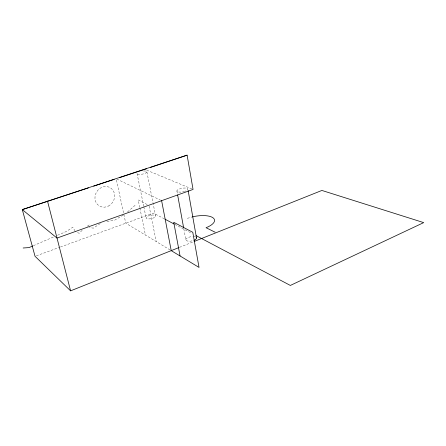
<?xml version="1.0" encoding="UTF-8"?>
<svg xmlns="http://www.w3.org/2000/svg" width="446" height="446" viewBox="0 0 446 446"><rect width="100%" height="100%" fill="white"/><g stroke="black" fill="none" stroke-linecap="round" stroke-linejoin="round"><path stroke-width="0.33" stroke-dasharray="2.23 1.67" d="M127.545 211.956L136.181 204.346M82.175 230.292L79.132 233.314L75.29 231.34M87.338 226.189L89.479 224.751M100.272 223.552L93.342 228.151L89.456 227.51M123.219 215.1L114.589 220.19L106.12 221.695M33.35 245.707L53.815 236.843M57.567 235.237L66.315 231.502L72.759 227.259L74.928 230.755M179.548 247.318L193.452 241.765M36.343 255.814L59.836 247.24M60.489 247L153.446 213.088L164.412 218.88M146.673 170.149L191.786 188.914M116.796 179.052L160.37 200.081M147.191 204.541L138.199 199.925L139.726 207.357M174.771 224.355L191.825 233.37M170.077 249.944L125.755 223.19L116.177 178.751M139.866 208.031L145.424 235.064M137.056 173.494L143.696 206.147M143.829 206.827L146.043 217.709M149.126 206.147L156.217 241.581M146.89 171.916L155.643 216.193A4.889 1.751 -11.4 0 1 148.278 218.925A4.889 1.751 -11.4 0 1 148.607 215.78A4.889 1.751 -11.4 0 1 155.643 216.193M176.889 190.927L177.508 194.311M183.824 228.859L185.809 239.697A5.43 2.18 -10.3 0 0 192.622 240.779M185.809 239.719A5.43 2.18 -10.3 0 1 192.477 236.536M193.765 236.547A5.43 2.18 -10.3 0 1 195.749 237.038M184.739 191.384A5.581 1.84 -10.2 0 1 176.9 190.838A5.581 1.84 -10.2 0 1 185.268 188.017A5.581 1.84 -10.2 0 1 185.162 191.239M143.517 171.019A5.012 1.472 -11.1 0 1 146.645 172.357A5.012 1.472 -11.1 0 1 140.395 174.414A5.012 1.472 -11.1 0 1 137.307 173.065M187.331 218.423A18.325 6.974 -10 0 1 191.568 217.085M108.333 206.091A10.626 9.544 -58.1 0 0 111.009 188.223A10.626 9.544 -58.1 0 0 95.07 196.212A10.626 9.544 -58.1 0 0 108.333 206.091"/><path stroke-width="0.67" d="M32.736 245.98L29.035 247.597L23.136 247.993M88.408 187.877L22.3 209.603L57.016 238.075L193.057 189.444L187.103 155.152L22.3 209.603L35.039 256.288L70.591 290.848L178.907 247.575M194.077 241.515L321.895 190.448L423.7 222.61L290.346 285.44L196.089 235.622M144.766 169.357L146.723 168.7M150.631 167.389L187.103 155.152M93.699 186.138L114.193 179.404M119.428 177.681L144.119 169.569M215.123 232.215L206.052 227.716A18.325 6.974 -10 0 0 213.171 217.916A18.325 6.974 -10 0 0 192.198 216.923M165.02 219.203L174.157 224.031M47.482 201.001L70.591 290.848M161.614 200.683L171.231 250.641L199.033 267.422L192.778 232.288L173.734 222.298L180.061 255.971M177.636 194.991L183.579 227.505M188.14 190.531L196.519 238.019M196.307 237.484A5.43 2.18 -10.3 0 1 193.915 240.355"/></g></svg>
